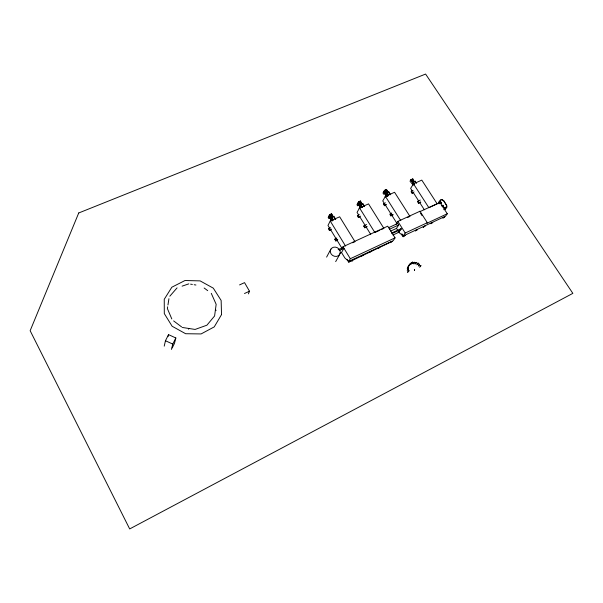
<?xml version="1.0" encoding="UTF-8"?>
<svg xmlns="http://www.w3.org/2000/svg" width="603" height="603" viewBox="0 0 603 603"><rect width="100%" height="100%" fill="white"/><g stroke="black" fill="none" stroke-linecap="round" stroke-linejoin="round"><path stroke-width="0.9" d="M412.354 263.127L412.776 262.313L411.985 263.436L412.61 262.139L411.48 264.114M408.457 266.473L409.045 265.478L408.502 266.021M408.548 266.315L408.608 266.036M188.611 329.238L188.724 328.454M167.664 306.799L167.385 308.6L171.817 318.957M167.951 304.997L168.93 298.704M408.608 266.021L408.902 265.486M408.299 268.863L407.191 270.498M419.484 264.129C418.459 266.277 420.065 263.307 419.16 264.559M408.291 267.25L407.832 268.162L408.517 267.023M409.527 264.762L409.286 265.132L409.769 264.122M411.088 263.036C409.889 265.358 411.902 261.951 410.824 263.443M407.967 269.435C408.525 268.667 407.598 270.061 408.027 269.435M417.736 263.767L417.404 264.069L417.834 263.262L416.801 264.815M412.716 262.192L412.173 263.262L412.761 262.23M415.972 263.074C415.286 263.797 416.801 261.589 415.882 262.727M415.052 264.137L416.213 262.501M412.761 262.456L412.075 263.262M412.256 263.142L412.693 262.478M164.227 346.152L165.456 340.74L168.538 334.635L175.835 337.966L174.463 343.401L172.202 347.931M168.116 336.459L168.538 334.635M420.826 265.659C419.567 267.483 421.595 264.747 420.495 265.946M171.448 349.446L172.782 344.087L175.835 337.966M332.879 216.552L331.627 213.794L329.585 214.706L328.19 217.51L328.869 218.625L330.542 216.869L331.816 218.075L331.273 215.346L332.811 216.703L333.836 216.243L335.735 219.334M332.298 214.894L332.652 217.133M361.74 203.822L360.172 202.51L359.923 203.211L361.491 204.281L362.742 203.384L364.642 206.422M360.059 204.153L358.069 205.043L357.647 205.811L356.968 204.719L358.499 201.877L360.496 200.987L361.476 204.296M386.267 196.525L385.016 193.05L385.34 192.493L386.659 193.646L385.943 191.648L386.214 190.94L387.812 192.221L388.792 191.784L390.691 194.784M386.515 189.448L384.217 190.902L384.97 192.086L386.915 191.219L387.186 190.51L386.515 189.448L384.563 190.307L382.905 193.186M248.428 293.88L249.484 291.219L244.554 282.634L239.557 284.91M413.251 183.003L412.339 184.473L413.289 184.051L412.233 181.066L412.527 180.35L414.155 181.593L415.105 181.171L416.53 183.38M409.957 181.277L410.907 179.732L412.806 178.887L413.711 182.136M412.761 262.35L412 263.443M336.873 239.896L337.062 239.504M332.193 220.397L329.524 217.321L329.977 216.402M333.293 220.427L329.291 215.286L331.627 213.794M352.627 242.775L354.994 241.69L339.662 216.786L330.225 221L327.994 225.432L342.105 248.557M330.406 221.128L331.899 218.158M332.811 216.703L332.585 217.148L331.062 216.047M330.572 221.399L330.859 220.826M331.567 217.608L333.836 216.243M330.391 227.504L328.439 228.854L329.419 230.459L331.062 229.72M408.435 266.149L408.796 265.652M329.419 230.459L331.371 229.117M337.469 240.213L335.826 240.966L334.838 239.346L336.798 238.004M326.607 257.112L330.904 249.062M335.826 240.966L337.786 239.617M361.076 207.5L358.363 204.492L358.868 203.558M362.222 207.5L360.496 204.726L358.182 202.465L360.496 200.987M360.172 203.882L360.654 205.231L359.358 204.048L359.064 204.598L361.039 206.271L360.036 206.716L357.383 203.942L358.71 203.354M417.781 263.307L418.226 262.998L417.713 263.383M359.184 208.276L360.828 205.269M381.435 229.524L383.9 228.394L368.539 203.889L359.524 207.914L357.066 212.414L358.529 214.766M359.35 208.548L359.667 207.967M360.496 204.726L362.742 203.384M359.313 214.517L357.368 215.851L358.348 217.434L359.953 216.711M358.348 217.434L360.293 216.1M341.811 248.881L343.009 246.74L387.721 226.178L395.063 237.853L393.254 240.62L348.738 261.416L344.856 257.978L341.532 252.529L343.853 248.376L343.28 247.441L338.177 249.785M335.675 261.612L339.677 254.443A5.148 4.545 28.5 0 0 335.185 247.094A5.148 4.545 28.5 0 0 330.987 253.757A5.148 4.545 28.5 0 0 339.677 254.443M367.174 226.668L364.77 227.768L363.775 226.178L366.534 224.474M383.591 194.264L386.312 192.063M387.495 196.488L384.36 192.93L384.91 191.988M364.77 227.768L366.722 226.434M385.129 196.691L386.907 193.646M407.447 217.562L409.95 216.409L394.566 192.274L385.407 196.359L382.747 200.912L384.224 203.241M387.812 192.221L387.548 192.681L385.943 191.648M385.294 196.955L385.641 196.367M384.97 192.086L386.568 193.118L388.792 191.784M348.738 261.416L350.32 258.717L395.063 237.853M346.996 259.328L348.715 262.154L350.705 260.805L350.366 261.378M385.377 202.804L383.44 204.131L384.428 205.691L385.995 204.982M384.428 205.691L386.365 204.364M351.986 261.393L353.215 259.32M412.46 262.916L412.761 262.403M361.604 256.124L363.586 254.79L363.232 255.363M391.807 212.98L389.862 214.306L390.85 215.874L393.209 214.796M410.643 182.34L411.223 181.39M414.178 184.443L410.537 180.327L412.806 178.887M390.85 215.874L392.802 214.547M369.729 252.325L371.704 250.991L371.342 251.572M414.155 181.593L413.869 182.061L412.233 181.066M413.485 183.825L428.876 207.703L437.198 203.874L421.799 180.116L413.485 183.825L410.62 188.43L412.143 190.797M412.912 182.483L415.105 181.171M413.025 190.39L411.095 191.709L412.083 193.239L413.613 192.553M412.083 193.239L414.005 191.92M377.795 248.557L379.777 247.222L379.4 247.803M395.93 224.444L397.867 221.407L419.959 211.246L427.308 222.711L426.939 223.246L447.283 213.756L439.934 202.435L419.598 211.789L419.959 211.246M390.669 231.085L396.488 228.394L398.689 224.972L397.739 223.464L388.543 227.7M390.367 242.677L392.334 241.351L348.715 262.154M420.231 200.053L417.525 201.719L418.512 203.256L420.811 202.209M391.837 233.67L401.387 229.238L401.033 228.68L399.284 231.356L399.638 231.914L392.975 235.004M399.638 231.914L398.214 232.487A2.789 0.671 -32.2 0 1 399.374 231.145A5.608 1.349 -32.2 0 1 400.339 229.728M418.512 203.256L420.457 201.945M399.209 232.705L403.256 235.946L405.216 233.022L427.308 222.711M403.106 236.723L405.073 235.396L403.106 236.723L401.379 233.987M440.288 202.472L440.71 201.862L441.388 202.902L440.959 203.513L440.145 202.261L440.167 200.226L441.811 199.465L443.582 200.543L446.725 205.367L446.846 207.213L445.202 207.975L443.424 206.897L442.61 205.638M442.979 206.625L443.409 206.015L442.896 205.224L442.466 205.834L443.288 207.093L445.059 208.171L446.71 207.409L446.582 205.563L443.582 200.543M407.952 267.845L408.472 267.046M409.399 264.815L410.025 264.008L408.608 265.81M407.681 267.204L408.517 266.134M409.904 264.762L410.975 263.383L410.417 264.099M447.283 213.756L445.504 216.206L403.256 235.946M413.236 263.903L414.125 262.81L413.892 263.119M407.651 272.224L408.472 271.146A1.025 0.867 80.2 0 1 408.766 270.86L409.151 270.641L407.696 272.247M418.369 265.878L419.266 264.792M418.384 265.893L419.221 264.807M419.65 267.257L420.464 266.119M420.17 266.586L420.766 265.833M418.897 265.207L419.484 264.453M417.321 264.144L417.917 263.39M408.163 271.561L408.766 270.8M415.573 263.473L416.168 262.72M407.703 269.835L408.306 269.074M413.756 263.232L414.351 262.478M409.12 265.139L409.723 264.385M408.193 266.534L408.796 265.78M407.718 268.109L408.321 267.355M169.812 296.209L177.071 287.872M411.947 263.36L412.58 262.493M412.256 262.953L411.985 263.33L412.527 262.524M443.951 209.723L445.594 208.962M339.843 253.305L341.532 252.529M391.837 232.939L401.033 228.68M444.366 209.143L446.009 208.382L445.919 207.025M444.087 209.527L445.738 208.766L445.64 207.409M379.8 230.278L374.878 232.547L359.524 207.914M244.486 293.518L249.484 291.219M439.851 203.61L441.388 202.902M339.602 250.335L343.853 248.376M389.493 229.215L398.689 224.972M441.366 205.932L442.896 205.224M440.718 201.048L439.074 201.801L439.188 203.633M334.838 239.346L336.482 238.6M363.775 226.178L365.38 225.447M384.654 191.829L383.357 192.402L384.043 193.48L386.056 195.108L387.028 194.679L385.016 193.05M329.931 216.145L328.567 216.748L332.102 221.097M330.037 216.5L332.08 215.588L331.333 214.374M358.928 203.656L360.918 202.774L360.172 201.575M411.284 181.488L413.183 180.644L412.437 179.483M414.419 270.423L414.54 270.348M414.442 269.971L414.442 270.393M182.098 286.154L188.799 283.87M182.347 327.467L195.093 329.434L206.904 325.198L214.593 315.98L216.16 304.327L211.276 293.337M215.377 310.138L216.206 310.266M190.586 284.156L192.372 284.443M194.151 284.729L195.937 285.015M407.952 267.619L407.244 268.802L407.997 267.679M165.456 340.74L172.782 344.087M443.446 200.739L441.675 199.668L440.024 200.422L440.145 202.261M204.146 288L207.711 290.669M173.634 320.909L181.624 326.924M412.927 183.033L413.583 183.576M411.306 182.89L413.409 185.211M330.271 217.404L332.2 219.13M440.28 202.058L441.102 203.317M414.819 181.631L415.15 182.159M414.63 184.232L410.907 179.732M413.161 192.38L418.746 201.07M419.763 202.653L424.331 209.761M411.487 191.076L412.475 192.613M417.932 201.093L418.919 202.638M420.577 213.319L422.047 215.61M388.52 192.244L389.787 194.241M386.169 190.043L386.915 191.219M388.739 195.651L384.563 190.307M386.568 193.118L388.302 195.847M386.056 195.108L386.983 196.57M383.681 191.844L384.36 192.93M385.407 196.359L400.776 220.63M397.867 221.407L405.216 233.022M385.204 204.794L396.985 223.442M383.81 203.513L384.797 205.073M390.239 213.696L391.226 215.263M402.209 234.077L403.505 236.135M396.488 228.394L397.844 230.55M362.486 203.837L364.22 206.603M362.644 207.311L358.499 201.877M357.677 203.392L358.363 204.492M359.509 216.334L365.358 225.741M366.33 227.316L370.717 234.371M357.707 215.233L358.687 216.816M364.129 225.567L365.116 227.165M333.61 216.696L335.336 219.515M333.21 219.477L329.585 214.706M328.839 216.206L329.524 217.321M330.225 221L345.542 246.039M343.009 246.74L350.32 258.717M328.748 228.243L329.728 229.856M335.155 238.75L336.142 240.371M330.542 216.869L330.994 218.052M359.358 204.048L360.375 206.754M385.34 192.493L386.327 195.176M359.38 205.472L360.345 208.103M331.273 215.346L331.673 216.492M361.167 202.065L361.725 203.716M360.172 202.51L360.556 203.641M387.186 190.51L388 192.952M386.214 190.94L386.583 192.063M413.477 179.928L414.005 181.541M412.527 180.35L413.349 182.875M439.338 201.41L439.459 203.241M438.939 201.997L439.052 203.822M78.729 212.972L30.15 330.708L129.683 528.937L572.85 293.36L425.597 74.063L78.729 212.972M414.389 270.265L414.645 269.88L414.389 270.265M414.178 262.23L414.14 262.855L414.178 262.23M221.527 314.615L214.238 326.894L201.101 333.934L185.641 333.723L172.126 326.246L164.302 313.598L164.25 299.284L171.863 287.201L184.993 280.516L200.113 280.885L213.304 288.159L221.143 300.46L221.527 314.615M415.814 230.384L415.399 230.979L417.366 229.653L415.814 230.384M423.577 226.751L423.155 227.346L425.123 226.027L423.577 226.751M431.288 223.148L430.859 223.751L432.818 222.432L431.288 223.148M443.295 217.532L442.866 218.135L444.818 216.824L443.295 217.532"/></g></svg>
